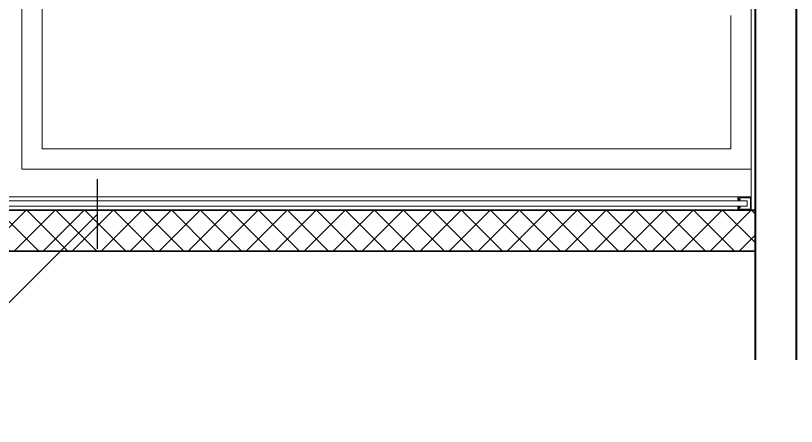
# Model space of a CAD drawing. Extents: x 65572 to 72871, y 30718 to 33858.
# Drawn here: x 65620.3 to 65715.5, y 31620.3 to 31670.4 of the extents above; entities that cross this region are included whole.
import ezdxf

# ---------------------------------------------------------------- set-up
doc = ezdxf.new("R2010")
doc.units = 0
doc.header["$LTSCALE"] = 0.5
doc.header["$MEASUREMENT"] = 0
doc.layers.get('0').update_dxf_attribs({"color": 20, "linetype": 'CONTINUOUS'})
for name, color, linetype, lineweight in [('Annotations', 40, 'CONTINUOUS', 5), ('Framing', 142, 'CONTINUOUS', 13), ('Hatches', 8, 'CONTINUOUS', 5), ('Structure', 7, 'CONTINUOUS', 40), ('Viewed', 150, 'CONTINUOUS', 9), ('Walls', 7, 'CONTINUOUS', 35)]:
    doc.layers.add(name, color=color, linetype=linetype, lineweight=lineweight)
doc.styles.get("Standard").update_dxf_attribs({"font": 'arial.ttf'})
doc.dimstyles.new('ARCH', dxfattribs={"dimscale": 96, "dimtxt": 0.0625, "dimasz": 0.0625, "dimexe": 0.04, "dimexo": 0.09375, "dimgap": 0.03125, "dimtad": 1, "dimdec": 0, "dimrnd": 0.0625, "dimzin": 3, "dimdsep": 46, "dimlunit": 4, "dimtxsty": 'Standard', "dimblk1": 'ARCHTICK', "dimblk2": 'ARCHTICK', "dimsah": 1, "dimcen": 0, "dimdle": 0.03125, "dimclrd": 256, "dimclre": 256, "dimclrt": 256, "dimazin": 0, "dimtfac": 1, "dimtdec": 0, "dimtmove": 2, "dimatfit": 3, "dimldrblk": 'OBLIQUE', "dimfxl": 0.3, "dimfxlon": 1, "dimfrac": 2, "dimarcsym": 0})

# ---------------------------------------------------------------- blocks, each defined once
blk = doc.blocks.new('_ArchTick')
at = {"const_width": 0.15}
blk.add_lwpolyline([(-0.5, -0.5), (0.5, 0.5)], dxfattribs=at)

msp = doc.modelspace()

# ---------------------------------------------------------------- hatches: boundary and pattern name
at = {"layer": 'Hatches'}
h = msp.add_hatch(dxfattribs=at)
h.set_pattern_fill('ANSI37', color=256, scale=20, style=0)
h.set_pattern_definition([(135, (65710.0015, 31742.1168), (-1.767767, -1.767767), []), (225, (65710.0015, 31742.1168), (1.767767, -1.767767), [])])
h.paths.add_polyline_path([(65576.562096, 31646.627164), (65576.562096, 31641.62875), (65710.50134, 31641.62875), (65710.50134, 31646.627164)])

# ---------------------------------------------------------------- linework, layer by layer
at = {"layer": 'Framing'}
for p, q in [((65710.001499, 31646.573358), (65710.001499, 31987.019194)), ((65709.506265, 31647.751808), (65605.250882, 31647.751808)), ((65710.001499, 31648.251649), (65708.377014, 31648.251649)), ((65708.377014, 31648.251649), (65708.377014, 31647.876768)), ((65708.377014, 31647.876768), (65708.658175, 31647.876768)), ((65708.482449, 31647.982203), (65708.482449, 31648.146214)), ((65708.482449, 31648.146214), (65709.896063, 31648.146214)), ((65708.658175, 31647.982203), (65708.482449, 31647.982203)), ((65708.658175, 31647.876768), (65708.658175, 31647.982203)), ((65709.506265, 31647.751808), (65709.506265, 31647.127006)), ((65709.896063, 31648.146214), (65709.896063, 31646.7326)), ((65710.001499, 31646.627164), (65710.001499, 31648.251649)), ((65709.506265, 31647.127006), (65605.250882, 31647.127006)), ((65708.658175, 31647.002045), (65708.377014, 31647.002045)), ((65708.377014, 31647.002045), (65708.377014, 31646.627164)), ((65708.482449, 31646.7326), (65708.482449, 31646.89661)), ((65708.482449, 31646.89661), (65708.658175, 31646.89661)), ((65709.896063, 31646.7326), (65708.482449, 31646.7326)), ((65708.658175, 31646.89661), (65708.658175, 31647.002045))]:
    msp.add_line(p, q, dxfattribs=at)
at = {"layer": 'Structure'}
for p, q in [((65710.50134, 31628.376301), (65710.50134, 32004.756404)), ((65715.50134, 31628.376301), (65715.50134, 32004.756404)), ((65710.50134, 31628.376301), (65710.50134, 31646.627164))]:
    msp.add_line(p, q, dxfattribs=at)
at = {"layer": 'Viewed', "linetype": 'ByBlock'}
for p, q in [((65621.047985, 31744.096248), (65621.047985, 31651.625579)), ((65621.047985, 31744.096248), (65621.047985, 31651.625579)), ((65623.547192, 31744.096248), (65623.547192, 31654.124786)), ((65623.547192, 31744.096248), (65623.547192, 31654.124786)), ((65707.520556, 31654.124786), (65707.520556, 31670.351947)), ((65623.547192, 31654.124786), (65707.520556, 31654.124786)), ((65623.547192, 31654.124786), (65707.520556, 31654.124786)), ((65621.047985, 31651.625579), (65710.001499, 31651.625579)), ((65621.047985, 31651.625579), (65710.001499, 31651.625579)), ((65708.377014, 31648.251649), (65607.19691, 31648.251649))]:
    msp.add_line(p, q, dxfattribs=at)
at = {"layer": 'Walls'}
for p, q in [((65576.562096, 31646.627164), (65710.50134, 31646.627164)), ((65710.50134, 31641.62875), (65576.562096, 31641.62875))]:
    msp.add_line(p, q, dxfattribs=at)

# ---------------------------------------------------------------- leaders
at = {"layer": 'Annotations'}
msp.add_leader([(65630.281402, 31646.153498), (65616.639063, 31632.511159), (65616.639063, 31620.263685)], dimstyle='ARCH', dxfattribs=at)

doc.saveas('drawing.dxf')
